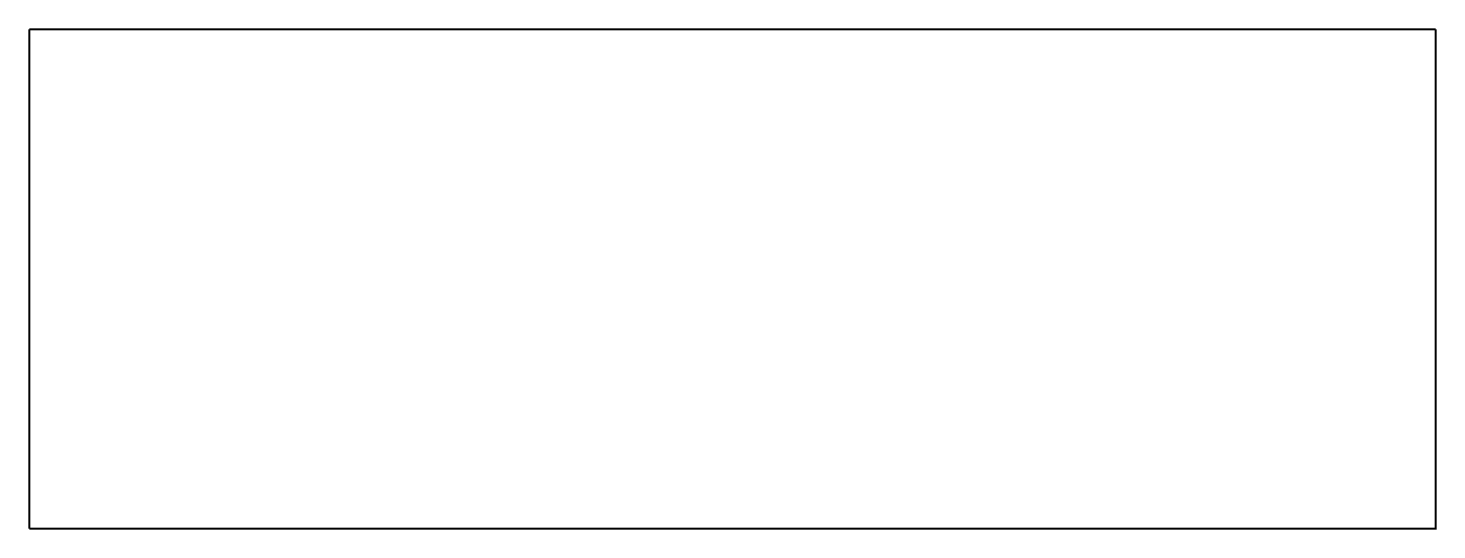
# Model space of a CAD drawing. Extents: x 180 to 316, y 190 to 239.
import ezdxf

# ---------------------------------------------------------------- set-up
doc = ezdxf.new("R2010")
doc.units = 0
doc.layers.add('108831-2ROU_GBR', color=4, linetype='CONTINUOUS')

msp = doc.modelspace()

# ---------------------------------------------------------------- linework, layer by layer
at = {"layer": '108831-2ROU_GBR', "const_width": 0.2}
for points in [[(179.935124, 238.6076), (315.825124, 238.6076)], [(179.935124, 190.3476), (179.935124, 238.6076)], [(179.935124, 190.3476), (315.825124, 190.3476), (315.825124, 238.6076)], [(179.935124, 238.6076), (315.825124, 238.6076)], [(179.935124, 190.3476), (315.825124, 190.3476)]]:
    msp.add_lwpolyline(points, dxfattribs=at)

doc.saveas('drawing.dxf')
